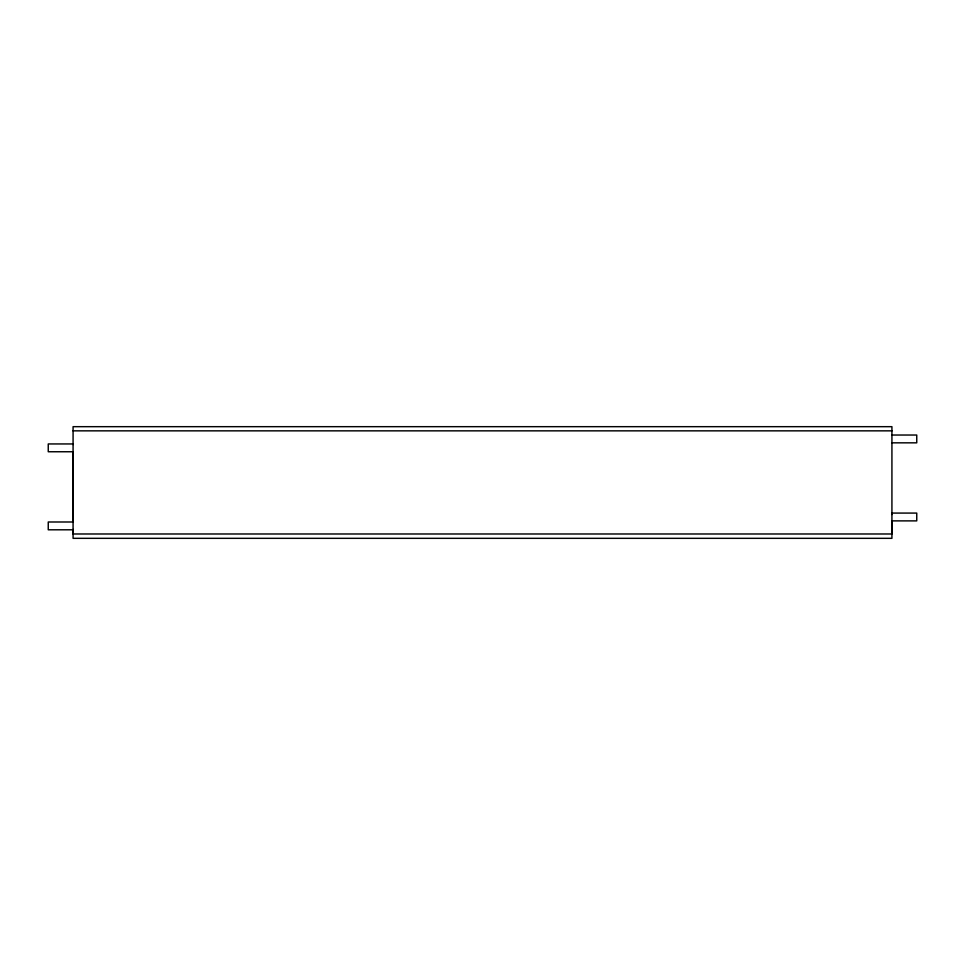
<?xml version="1.0" encoding="UTF-8"?>
<svg xmlns="http://www.w3.org/2000/svg" width="965" height="965" viewBox="0 0 965 965"><rect width="100%" height="100%" fill="white"/><g stroke="black" fill="none" stroke-linecap="round" stroke-linejoin="round"><path stroke-width="1.45" d="M891.925 514.502L891.925 426.675L73.075 426.675L73.075 444.539M73.075 430.848L891.925 430.848M891.925 435.034L916.75 435.034L916.75 442.839L891.925 442.839M73.075 529.797L48.25 529.797L48.25 521.993L73.075 521.993L73.075 451.753L48.25 451.753L48.25 443.948L73.075 443.948L73.075 533.983L891.925 533.983L891.925 520.883L916.75 520.883L916.75 513.078L891.925 513.078L891.925 538.325L73.075 538.325L73.075 529.399"/></g></svg>
